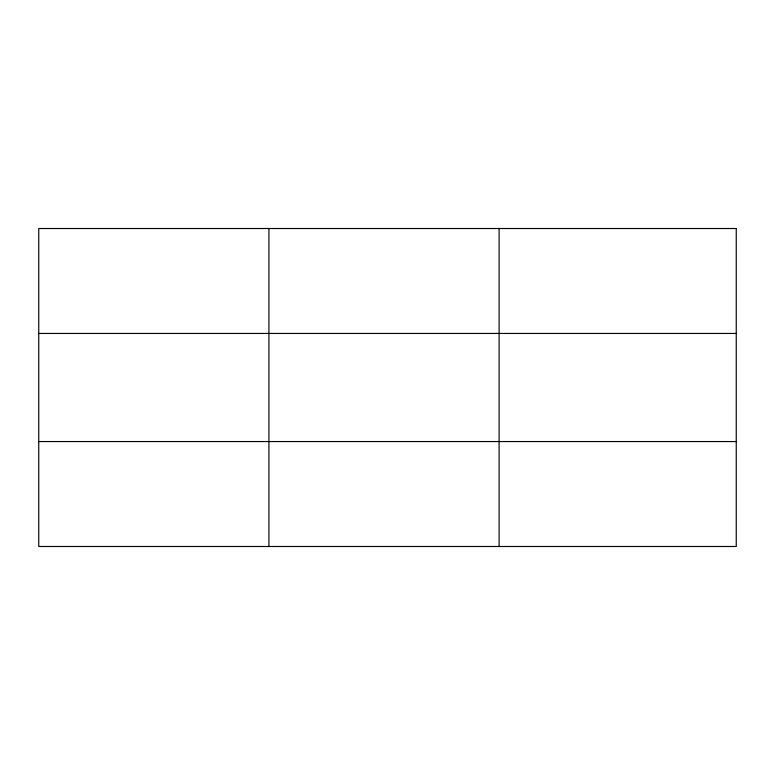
<?xml version="1.0" encoding="UTF-8"?>
<svg xmlns="http://www.w3.org/2000/svg" width="775" height="775" viewBox="0 0 775 775"><rect width="100%" height="100%" fill="white"/><g stroke="black" fill="none" stroke-linecap="round" stroke-linejoin="round"><path stroke-width="1.16" d="M268.925 228.509L268.925 546.491M499.1 228.509L499.1 546.491M38.75 333.444L736.25 333.444M38.75 441.556L736.25 441.556M736.25 228.509L736.25 546.491L38.75 546.491L38.75 228.509L736.25 228.509"/></g></svg>
